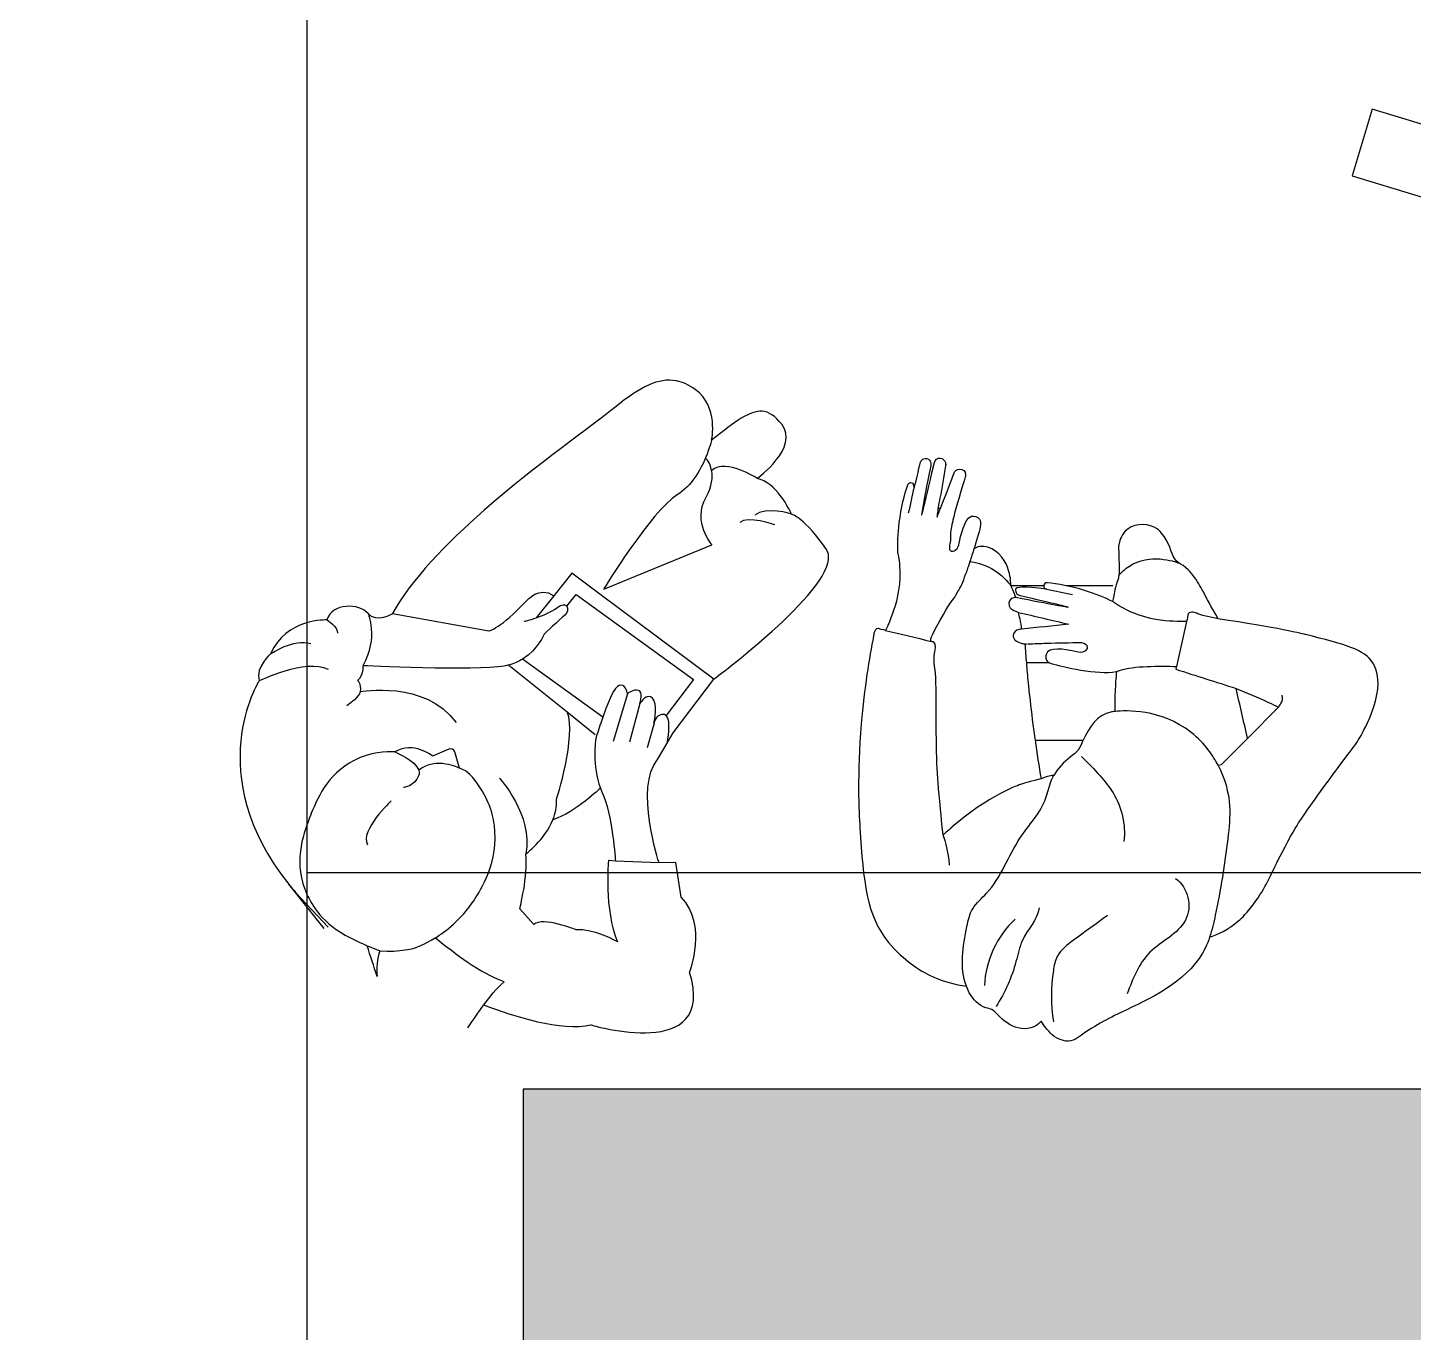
# Model space of a CAD drawing. Header units: millimetres. Extents: x 13722 to 114356, y -17117 to 61088.
# Drawn here: x 69813 to 71606, y 12669 to 14357 of the extents above; entities that cross this region are included whole.
import ezdxf

# ---------------------------------------------------------------- set-up
doc = ezdxf.new("R2010")
doc.units = ezdxf.units.MM
for name, color, linetype in [('01', 3, 'Continuous'), ('02', 250, 'Continuous'), ('03', 8, 'Continuous'), ('Toffu_Outline', 8, 'Continuous')]:
    doc.layers.add(name, color=color, linetype=linetype)

# ---------------------------------------------------------------- blocks, each defined once
blk = doc.blocks.new('RW')
at = {"layer": '02'}
blk.add_lwpolyline([(92606.1, -24564.4), (92632.3, -24478.3), (91876.4, -24248.7), (91850.3, -24334.8)], close=True, dxfattribs=at)

msp = doc.modelspace()

# ---------------------------------------------------------------- hatches: boundary and pattern name
at = {"layer": '01', "lineweight": -2, "true_color": 0x999b37}
h = msp.add_hatch(dxfattribs=at)
h.set_pattern_fill('AR-SAND', color=55, scale=5)
h.set_pattern_definition([(37.5, (-19358.14, 21727.48), (-8.00016, 244.7066), [0, -193.04, 0, -215.9, 0, -206.375]), (7.5, (-19358.14, 21727.48), (224.7616, 358.4126), [0, -104.14, 0, -173.99, 0, -66.675]), (327.5, (-19514.35, 21727.48), (395.4962, 0.7186), [0, -63.5, 0, -228.6, 0, -298.45]), (317.5, (-19514.35, 21727.48), (381.7782, 111.4647), [0, -31.75, 0, -149.86, 0, -171.45])])
h.paths.add_polyline_path([(70453.8, 12983.3), (70453.8, 10764.6), (72599.6, 10043.3), (76293.8, 10043.3), (76293.8, 12983.3)], flags=17)
h.paths.add_polyline_path([(70453.8, 22943.3), (70453.8, 20883.3), (72903.8, 20883.3), (72903.8, 22943.3)], flags=17)
h.paths.add_polyline_path([(79063.8, 14353.3), (79063.8, 12513.3), (81313.8, 12513.3), (81313.8, 14353.3)], flags=17)
h.paths.add_polyline_path([(66994.8, 20603.3, 0.409585), (64324.8, 23223.3), (62204.1, 23223.3), (62204.1, 7963.3), (62204.1, 6963.3), (83214.7, 6963.3), (83214.7, 23223.3), (77183.8, 23223.3), (77183.8, 20603.3), (78783.8, 20603.3), (78783.8, 19033.3), (81593.8, 19033.3), (81593.8, 14633.3), (81593.8, 12233.3), (81593.8, 7963.3), (72553.8, 7963.3), (64324.8, 10463.3), (64324.8, 13163.3), (64324.8, 15543.3), (66994.8, 15543.3)])

# ---------------------------------------------------------------- linework, layer by layer
at = {"layer": '01'}
for points in [[(76573.8, 9763.3), (76573.8, 13263.3), (70173.8, 13263.3), (70173.8, 10563.3), (72553.8, 9763.3)], [(76293.8, 10043.3), (76293.8, 12983.3), (70453.8, 12983.3), (70453.8, 10764.6), (72599.6, 10043.3)]]:
    msp.add_lwpolyline(points, close=True, dxfattribs=at)
at = {"layer": '03'}
msp.add_line((70173.8, 20603.3), (70173.8, 13263.3), dxfattribs=at)
at = {"layer": 'Toffu_Outline'}
for p, q in [((70652.2, 13900.2), (70652.3, 13900.2)), ((70763.2, 13860.9), (70763.2, 13860.9)), ((70972.3, 13735.2), (70971, 13735.2)), ((70994.2, 13735.2), (70991, 13735.2)), ((70516.9, 13651.3), (70493.6, 13622.1)), ((70553.4, 13624.1), (70516.9, 13651.3)), ((71157.1, 13635.2), (71217.4, 13635.2)), ((70493.6, 13622.1), (70470.7, 13593.5)), ((70510.4, 13608.7), (70522.8, 13623.6)), ((70522.8, 13623.6), (70674.7, 13513.7)), ((70700.9, 13514.2), (70553.4, 13624.1)), ((71312.7, 13588.6), (71299.7, 13530.5)), ((70435.6, 13532.4), (70510.9, 13471.8)), ((70557, 13465), (70453.3, 13540.2)), ((71554.2, 13535.2), (71554, 13535.2)), ((70674.7, 13513.7), (70639.3, 13467)), ((70589.2, 13495.3), (70570.3, 13433.5)), ((70605.1, 13482.7), (70591.6, 13432.5)), ((70511, 13471.8), (70547.3, 13442.5)), ((70623.4, 13457.3), (70614.7, 13425.3)), ((70629.8, 13276.4), (70573.4, 13278.6)), ((70196.3, 13191.4), (70150.4, 13248.8))]:
    msp.add_line(p, q, dxfattribs=at)
for points in [[(70652.2, 13900.2), (70629.5, 13904.6), (70605.6, 13892.8), (70572.5, 13865.7)], [(70676.7, 13889.2), (70668.4, 13895), (70660.4, 13898.7), (70652.3, 13900.2)], [(70697.8, 13823.3), (70697.8, 13823.3), (70707.9, 13867.2), (70676.7, 13889.2)], [(70572.5, 13865.7), (70546.3, 13844.2), (70472.2, 13792.9), (70403.6, 13732.8)], [(70763.2, 13860.9), (70747.7, 13861.8), (70729.1, 13848.3), (70697.8, 13823.3)], [(70697.8, 13823.3), (70697.8, 13823.3), (70695.6, 13813.4), (70690.1, 13800.5)], [(70690.1, 13800.5), (70683.4, 13784.6), (70671.8, 13764.2), (70653.4, 13752.8)], [(70698, 13784.1), (70696.1, 13794.9), (70690.1, 13800.5), (70690.1, 13800.5)], [(70756.8, 13774), (70756.8, 13774), (70716.9, 13800.7), (70698.1, 13784.1)], [(70960, 13762.5), (70961.4, 13762.5), (70966.3, 13788.4), (70968.5, 13795.1)], [(70968.5, 13795.1), (70968.6, 13795.5), (70969, 13796.6), (70969.9, 13797.7)], [(70969.9, 13797.7), (70971.4, 13799.2), (70974.1, 13800.4), (70976.8, 13799.6)], [(70976.8, 13799.6), (70979.7, 13798.8), (70981.1, 13796.3), (70981.3, 13795.5)], [(70981.3, 13795.5), (70982.1, 13793.4), (70981.6, 13790.1), (70981.6, 13790.1)], [(70986.3, 13794.4), (70987.4, 13798.1), (70990.6, 13800.5), (70994, 13800.3)], [(70994, 13800.3), (70997.6, 13800), (70999.8, 13796.8), (71000.6, 13794.6)], [(70690.8, 13749.8), (70698.7, 13764.2), (70699.6, 13775.7), (70698, 13784.1)], [(70981.6, 13790.1), (70976.3, 13763.3), (70972.7, 13745), (70971, 13735.2)], [(70972.3, 13735.2), (70974.6, 13744.2), (70978.9, 13761.9), (70986.3, 13794.4)], [(71000.8, 13790.1), (70998.1, 13776.3), (70996.5, 13762.2), (70993.4, 13748.4)], [(70994.2, 13735.2), (71002.7, 13757.1), (71009, 13773.2), (71011.6, 13780)], [(71000.6, 13794.6), (71001.3, 13792.5), (71000.9, 13790.7), (71000.8, 13790.1)], [(71011.6, 13780), (71012.1, 13781.2), (71013.4, 13784.6), (71016.3, 13785.6)], [(71016.3, 13785.6), (71019.6, 13786.9), (71024.5, 13785.2), (71026, 13782.1)], [(71026, 13782.1), (71026.5, 13781), (71026.8, 13779.3), (71026.7, 13777.6)], [(71026.7, 13777.6), (71026.6, 13776.8), (71026.5, 13776.2), (71026.4, 13775.9)], [(70786.9, 13751.8), (70779.3, 13761.6), (70769, 13771.4), (70756.8, 13774)], [(70940.9, 13716.9), (70943.3, 13736.1), (70947.6, 13752.5), (70951.9, 13765.7)], [(70951.9, 13765.7), (70952.7, 13768), (70955.1, 13769.1), (70957.3, 13768.4)], [(70960, 13762.5), (70957.5, 13751.3), (70955, 13740.2), (70952.6, 13729)], [(70957.3, 13768.4), (70958.9, 13767.8), (70959.3, 13765.5), (70959.5, 13764)], [(70959.5, 13764), (70959.7, 13763.1), (70959.7, 13762.5), (70960, 13762.5)], [(71026.4, 13775.9), (71025.6, 13773.2), (71019.5, 13754.1), (71014.3, 13735.2)], [(70653.4, 13752.8), (70620.3, 13732.3), (70558.2, 13630.6), (70558.2, 13630.6)], [(70698.4, 13688), (70698.4, 13688), (70672.7, 13717), (70690.8, 13749.8)], [(70801.4, 13727.8), (70801.4, 13727.8), (70796.1, 13739.9), (70786.9, 13751.8)], [(70993.4, 13748.4), (70992.6, 13745), (70991.7, 13740.6), (70991, 13735.2)], [(70403.6, 13732.8), (70354.7, 13690), (70308.7, 13642.8), (70284.8, 13598.9)], [(70779.7, 13713.8), (70779.7, 13713.8), (70744.4, 13726.5), (70734.3, 13716.7)], [(70801.4, 13727.8), (70801.4, 13727.8), (70768, 13738.6), (70753.9, 13726.4)], [(70846.6, 13682), (70819.8, 13722), (70801.4, 13727.8), (70801.4, 13727.8)], [(70971, 13735.2), (70970, 13729.5), (70969.6, 13726.7), (70969.8, 13726.6)], [(70969.8, 13726.6), (70970, 13726.6), (70970.7, 13728.7), (70972.3, 13735.2)], [(70991, 13735.2), (70990.5, 13731.7), (70990, 13727.9), (70989.8, 13723.7)], [(70989.8, 13723.7), (70991.3, 13727.7), (70992.8, 13731.5), (70994.2, 13735.2)], [(71014.3, 13735.2), (71012, 13726.8), (71009.8, 13718.4), (71008.5, 13711.5)], [(71018.5, 13690.1), (71020.2, 13698.4), (71024.9, 13721.9), (71034.3, 13724.9)], [(71034.3, 13724.9), (71037.9, 13726), (71042.5, 13724.2), (71044.6, 13721.4)], [(70939.1, 13677), (70938.7, 13688.6), (70939.1, 13702.1), (70940.9, 13716.9)], [(71008.5, 13711.5), (71005.5, 13696.7), (71008.7, 13702.5), (71006.4, 13689.6)], [(71046.1, 13713.8), (71045.4, 13708.1), (71041.7, 13695.6), (71037.8, 13683.1)], [(71044.6, 13721.4), (71046.4, 13719.1), (71046.3, 13716), (71046.1, 13713.8)], [(71233.4, 13705.6), (71228.3, 13700.1), (71225.6, 13691.5), (71225.1, 13688.2)], [(71271, 13710.9), (71259.2, 13716.9), (71242.2, 13715.1), (71233.4, 13705.6)], [(71286.6, 13694.4), (71283.2, 13699.9), (71279, 13706.8), (71271, 13710.9)], [(70558.2, 13630.6), (70558.2, 13630.6), (70698.4, 13688), (70698.4, 13688)], [(71006.4, 13689.6), (71005.9, 13686.3), (71005, 13682.1), (71007.1, 13680.5)], [(71013.4, 13680.9), (71017.2, 13683.2), (71018.1, 13688.2), (71018.5, 13690.1)], [(71079.4, 13663.2), (71073.8, 13675.1), (71059, 13688), (71044.9, 13685.7)], [(71225.1, 13688.2), (71225, 13687.4), (71224.9, 13686.6), (71224.9, 13686.6)], [(71303.1, 13664.4), (71293.2, 13671), (71294.5, 13681.2), (71286.6, 13694.4)], [(70700.9, 13514.2), (70700.9, 13514.2), (70853.1, 13626.9), (70849.4, 13673.7)], [(70849.4, 13673.7), (70849.2, 13676.8), (70848.3, 13679.5), (70846.6, 13682)], [(70939.1, 13677), (70941.6, 13663.9), (70941.9, 13653.1), (70941.6, 13645.7)], [(71007.1, 13680.5), (71008.7, 13679.3), (71011.5, 13679.9), (71013.4, 13680.9)], [(71037.8, 13683.1), (71035.9, 13677.3), (71034, 13671.5), (71032.4, 13666.5)], [(71037.8, 13683.1), (71037.7, 13683.1), (71037.6, 13683), (71037.6, 13683)], [(71044.9, 13685.7), (71041.8, 13685.2), (71039.4, 13684), (71037.8, 13683.1)], [(71224.9, 13686.6), (71224.6, 13683.1), (71225, 13681), (71225.1, 13677.7)], [(71225.1, 13677.7), (71225.2, 13676.4), (71225.2, 13676.3), (71225.2, 13672.2)], [(71225.2, 13672.2), (71225.2, 13667.8), (71226.3, 13657.5), (71225.1, 13648.3)], [(71238.8, 13660.6), (71265.3, 13677.6), (71297.2, 13666.5), (71303.1, 13664.4)], [(71032.4, 13666.5), (71029.5, 13657.7), (71027.1, 13651.1), (71026.7, 13650)], [(71032.2, 13666.5), (71032.3, 13666.5), (71032.3, 13666.5), (71032.4, 13666.5)], [(71032.4, 13666.5), (71038.9, 13665.6), (71049.2, 13663.4), (71060.3, 13657.2)], [(71060.3, 13657.2), (71073.5, 13649.8), (71081.6, 13640.2), (71085.7, 13634.6)], [(71085.1, 13640.6), (71085.1, 13640.6), (71084.7, 13651.8), (71079.4, 13663.2)], [(71225.1, 13648.3), (71228.6, 13652.6), (71233.1, 13657), (71238.8, 13660.6)], [(71305.1, 13663.2), (71304.1, 13663.8), (71303.4, 13664.2), (71303.1, 13664.4)], [(71314.9, 13655.7), (71310.3, 13660.1), (71305.1, 13663.2), (71305.1, 13663.2)], [(71330.1, 13635.1), (71326.4, 13641.4), (71320.7, 13650.1), (71314.9, 13655.7)], [(70458.4, 13615.6), (70458.4, 13615.6), (70474.8, 13635.8), (70493.6, 13622.1)], [(70941.6, 13645.7), (70940.8, 13622.6), (70934.4, 13605), (70930, 13593.3)], [(71016.9, 13627.4), (71019.6, 13632.6), (71023.8, 13639.8), (71026.7, 13650)], [(71085.3, 13637), (71085.2, 13638.5), (71085.2, 13639.6), (71085.1, 13640.6)], [(71085.6, 13635.2), (71085.6, 13635.2), (71085.4, 13636.6), (71085.3, 13637)], [(71085.6, 13635.2), (71099.7, 13635.2), (71113.8, 13635.2), (71127.9, 13635.2)], [(71085.8, 13634.6), (71085.7, 13635), (71085.6, 13635.2), (71085.6, 13635.2)], [(71092, 13619.8), (71089.5, 13625.8), (71086.6, 13632.6), (71085.8, 13634.6)], [(71131.9, 13630.4), (71100.3, 13634.8), (71092.4, 13633.1), (71091.5, 13630.4)], [(71127.9, 13635.2), (71127.6, 13632.9), (71129.4, 13630.6), (71131.9, 13630.4)], [(71132.5, 13638.8), (71130.2, 13639), (71128.2, 13637.4), (71127.9, 13635.2)], [(71180.8, 13629), (71162.7, 13634.6), (71146.2, 13637.4), (71132.5, 13638.8)], [(71225.1, 13648.3), (71224.4, 13642.7), (71223.6, 13643.4), (71220.8, 13632.7)], [(71334.3, 13627.7), (71334.3, 13627.7), (71332.7, 13630.8), (71330.1, 13635.1)], [(70409.4, 13576.5), (70409.4, 13576.5), (70425.5, 13579.9), (70458.4, 13615.6)], [(70998.1, 13598), (71006.9, 13614.2), (71011, 13616.4), (71016.9, 13627.4)], [(71083.4, 13615.4), (71081.4, 13611.4), (71083.7, 13606.5), (71086.3, 13604.6)], [(71092, 13619.8), (71088.2, 13619.9), (71084.8, 13618.2), (71083.4, 13615.4)], [(71091.5, 13630.4), (71091.2, 13629.3), (71091.5, 13626.4), (71093.2, 13624.7)], [(71159.6, 13607.2), (71159.4, 13606.7), (71136.9, 13610.8), (71092, 13619.8)], [(71093.2, 13624.7), (71094.8, 13623.2), (71097.9, 13622.3), (71097.9, 13622.3)], [(71097.9, 13622.3), (71139.1, 13612.8), (71159.7, 13607.8), (71159.6, 13607.2)], [(71131.9, 13630.4), (71142.9, 13628.1), (71153.9, 13625.8), (71165, 13623.5)], [(71217.1, 13614.6), (71206.9, 13619.6), (71194.8, 13624.7), (71180.8, 13629)], [(71220.8, 13632.7), (71218.9, 13625.1), (71217.8, 13618.8), (71217.1, 13614.6)], [(71353.8, 13592), (71345, 13607.4), (71338.6, 13619.5), (71334.3, 13627.7)], [(70253.1, 13599.1), (70253.1, 13599.1), (70266.7, 13568.2), (70246.5, 13531.5)], [(70284.8, 13598.9), (70284.8, 13598.9), (70409.4, 13576.5), (70409.4, 13576.5)], [(70470.7, 13593.5), (70479.5, 13596.5), (70490.1, 13600.9), (70497.7, 13606.5)], [(70497.7, 13606.5), (70504.5, 13611.5), (70508.6, 13611.1), (70510.4, 13608.7)], [(70982.3, 13563), (70979.6, 13565.5), (70984.9, 13574.1), (70998.1, 13598)], [(71086.3, 13604.6), (71086.8, 13604.3), (71088.3, 13603.6), (71091.4, 13602.2)], [(71091.4, 13602.2), (71093, 13601.5), (71094.2, 13601), (71095.1, 13600.6)], [(71097.3, 13592.3), (71096.6, 13595.3), (71095.9, 13598), (71095.1, 13600.6)], [(71095.1, 13600.6), (71116.8, 13595.5), (71138.6, 13590.4), (71160.3, 13585.2)], [(71243.9, 13599.8), (71237.1, 13602.6), (71227.7, 13607.1), (71217.1, 13614.6)], [(71217.1, 13614.6), (71217.1, 13614.6), (71217.1, 13614.6), (71217.1, 13614.6)], [(71295.6, 13589), (71283.2, 13589.8), (71264.7, 13591.2), (71243.9, 13599.8)], [(71314.7, 13597.4), (71314.4, 13592.9), (71312.7, 13588.6), (71312.7, 13588.6)], [(71315, 13598.7), (71314.8, 13598.3), (71314.8, 13598), (71314.7, 13597.4)], [(71320.8, 13600.7), (71320.1, 13600.7), (71316.1, 13600.9), (71315, 13598.7)], [(71326.1, 13599.4), (71325.8, 13599.6), (71323.6, 13600.6), (71320.8, 13600.7)], [(71326.2, 13599.4), (71326.2, 13599.4), (71326.2, 13599.4), (71326.1, 13599.4)], [(71353.8, 13592), (71335.8, 13595.9), (71328.4, 13598.1), (71326.2, 13599.4)], [(70200, 13590.8), (70200, 13590.8), (70147.1, 13592.9), (70126.8, 13546.8)], [(70200, 13590.8), (70200, 13590.8), (70214.6, 13582.1), (70213.7, 13573.6)], [(70455.4, 13588.9), (70455.4, 13588.9), (70462.2, 13590.5), (70470.7, 13593.5)], [(70913, 13579.8), (70910.5, 13579.7), (70908.9, 13576), (70908.7, 13575.4)], [(70914.2, 13579.5), (70913.7, 13579.7), (70913.4, 13579.8), (70913, 13579.8)], [(70930, 13593.3), (70927.4, 13586.4), (70925, 13580.9), (70923.2, 13577.3)], [(71099.4, 13578.9), (71099, 13583), (71098.3, 13587.5), (71097.3, 13592.3)], [(71160.3, 13585.2), (71140, 13583.1), (71119.7, 13581), (71099.4, 13578.9)], [(71312.7, 13588.6), (71308.7, 13588.5), (71302.8, 13588.5), (71295.6, 13589)], [(71466.7, 13571.9), (71466.7, 13571.9), (71428.2, 13581.7), (71353.8, 13592)], [(70126.8, 13546.8), (70126.8, 13546.8), (70157.1, 13567.6), (70179.2, 13560.1)], [(70481.1, 13572.3), (70481.1, 13572.3), (70473.3, 13552.8), (70453.3, 13540.2)], [(70907.7, 13569.8), (70902.1, 13541.8), (70895.6, 13503), (70891.7, 13456.2)], [(70908.7, 13575.4), (70907.6, 13572.7), (70907.7, 13570.3), (70907.7, 13569.9)], [(70907.7, 13569.9), (70907.7, 13569.9), (70907.7, 13569.8), (70907.7, 13569.8)], [(70923.2, 13577.3), (70923.2, 13577.3), (70918.6, 13577.8), (70914.2, 13579.5)], [(70923.2, 13577.3), (70942.9, 13572.5), (70962.6, 13567.8), (70982.3, 13563)], [(70985.8, 13562.1), (70984.4, 13563.1), (70983.2, 13562.2), (70982.3, 13563)], [(70986.9, 13549.4), (70987.3, 13551.3), (70989.3, 13559.8), (70985.8, 13562.1)], [(71088.4, 13571.2), (71088, 13568), (71090.3, 13565.5), (71091.1, 13564.7)], [(71096.3, 13578.6), (71091.9, 13577.6), (71088.7, 13574.6), (71088.4, 13571.2)], [(71091.1, 13564.7), (71093.2, 13562.4), (71095.6, 13561.7), (71098.6, 13560.8)], [(71099.4, 13578.9), (71098.4, 13578.8), (71097.3, 13578.7), (71096.3, 13578.6)], [(71131.6, 13560.6), (71146.9, 13561.1), (71162, 13561.5), (71176.7, 13561.5)], [(71176.7, 13561.5), (71181, 13561.2), (71184.1, 13558.5), (71184.3, 13555.7)], [(71554.2, 13535.2), (71543.5, 13552.5), (71517.3, 13559.2), (71466.7, 13571.9)], [(70126.8, 13546.8), (70126.8, 13546.8), (70107.4, 13530.4), (70112, 13511.9)], [(70988.4, 13511.9), (70988.4, 13524.3), (70984.3, 13537.1), (70986.9, 13549.4)], [(71098.6, 13560.8), (71099.9, 13560.4), (71101.7, 13559.9), (71104, 13559.8)], [(71105.9, 13535.2), (71105.2, 13543.4), (71104.5, 13551.7), (71104, 13559.8)], [(71107.6, 13559.7), (71115.6, 13560), (71123.5, 13560.4), (71131.6, 13560.6)], [(71133, 13549.4), (71130.5, 13546.6), (71130, 13541.8), (71131.5, 13538.8)], [(71170.8, 13549.4), (71162.3, 13551.3), (71139.7, 13556.6), (71133, 13549.4)], [(71181.1, 13550.3), (71177.5, 13547.8), (71172.6, 13548.9), (71170.8, 13549.4)], [(71184.3, 13555.7), (71184.6, 13552.7), (71181.5, 13550.5), (71181.1, 13550.3)], [(70112, 13511.9), (70112, 13511.9), (70172.6, 13541.6), (70201.4, 13527.1)], [(70246.5, 13531.5), (70246.5, 13531.5), (70246.9, 13518.2), (70239.6, 13512.4)], [(70429.5, 13531.1), (70391.8, 13524.4), (70246.5, 13531.5), (70246.5, 13531.5)], [(70435.6, 13532.5), (70433.7, 13531.9), (70431.6, 13531.4), (70429.5, 13531.1)], [(70453.3, 13540.2), (70448.3, 13537), (70442.4, 13534.3), (70435.6, 13532.4)], [(70435.6, 13532.4), (70435.6, 13532.4), (70435.6, 13532.5), (70435.6, 13532.5)], [(71108.2, 13509.5), (71107.3, 13518.1), (71106.6, 13526.7), (71105.9, 13535.2)], [(71131.5, 13538.8), (71132.4, 13537), (71134.1, 13535.9), (71135.5, 13535.2)], [(71135.5, 13535.2), (71136.4, 13534.9), (71137.1, 13534.6), (71137.6, 13534.5)], [(71137.6, 13534.5), (71151.9, 13530.3), (71197.6, 13519.1), (71221.8, 13524.1)], [(71227.3, 13525.6), (71242.7, 13531.5), (71279.4, 13531.2), (71299.7, 13530.5)], [(71299.7, 13530.5), (71299.7, 13530.5), (71298.9, 13527), (71298.9, 13527)], [(71298.9, 13527), (71325, 13518.7), (71351, 13510.4), (71377, 13502.1)], [(71538.8, 13441.3), (71547, 13456.6), (71571.4, 13501.7), (71555.4, 13533)], [(71555.4, 13533), (71555.1, 13533.7), (71554.6, 13534.5), (71554.2, 13535.2)], [(70239.6, 13512.4), (70239.6, 13512.4), (70244.6, 13508.5), (70242.8, 13498)], [(70242.8, 13498), (70242.8, 13498), (70327.7, 13513.5), (70367.1, 13457.9)], [(70648, 13444.6), (70648, 13444.6), (70700.9, 13514.2), (70700.9, 13514.2)], [(70991.6, 13373.3), (70988.9, 13405.6), (70988.7, 13441.1), (70988.4, 13511.9)], [(71117.1, 13435.2), (71113.7, 13459.3), (71110.7, 13484), (71108.2, 13509.5)], [(71222, 13524.1), (71221.3, 13515.7), (71220.7, 13506.8), (71220.3, 13497.6)], [(71221.8, 13524.1), (71221.9, 13524.1), (71221.9, 13524.1), (71222, 13524.1)], [(71222, 13524.1), (71223.9, 13524.5), (71225.6, 13525.1), (71227.3, 13525.6)], [(70242.8, 13498), (70242.8, 13498), (70242.7, 13491.5), (70225.6, 13479.7)], [(70580.6, 13506.3), (70575, 13506.7), (70568.5, 13497.9), (70557, 13465)], [(70589.2, 13495.3), (70589.2, 13495.3), (70587.5, 13505.9), (70580.6, 13506.3)], [(70603.2, 13499.6), (70596.5, 13501.6), (70589.2, 13495.3), (70589.2, 13495.3)], [(70605.1, 13482.8), (70605.6, 13484.3), (70609.5, 13497.8), (70603.2, 13499.6)], [(70621.4, 13489.4), (70614.2, 13496.7), (70605.9, 13484.1), (70605.1, 13482.8)], [(71220.3, 13497.6), (71220, 13488.8), (71219.9, 13480.4), (71220, 13472.3)], [(71391.8, 13437.5), (71386.9, 13459), (71381.9, 13480.6), (71377, 13502.1)], [(71377, 13502.1), (71390.7, 13496.6), (71404.7, 13490.6), (71419, 13484.1)], [(71431.8, 13478), (71431.8, 13478), (71438.8, 13485.2), (71436.8, 13493.2)], [(70605.1, 13482.7), (70605.1, 13482.7), (70605.1, 13482.7), (70605.1, 13482.8)], [(70605.1, 13482.8), (70605.1, 13482.8), (70605.1, 13482.8), (70605.1, 13482.8)], [(70623.4, 13457.6), (70624, 13460.2), (70628.5, 13482.3), (70621.4, 13489.4)], [(71220, 13472.3), (71218.4, 13472.1), (71215.3, 13471.6), (71214.9, 13471.5)], [(71220.6, 13472.3), (71220.5, 13472.3), (71220.4, 13472.3), (71220.3, 13472.3)], [(71318.9, 13445), (71279.4, 13476.2), (71233.6, 13473.6), (71220.6, 13472.3)], [(71220.8, 13472.4), (71220.8, 13472.4), (71220.7, 13472.4), (71220.6, 13472.3)], [(71431.8, 13478), (71431.8, 13478), (71391.8, 13437.5), (71391.8, 13437.5)], [(71419, 13484.1), (71423.3, 13482.1), (71427.6, 13480.1), (71431.8, 13478)], [(70497, 13358), (70497, 13358), (70523.4, 13441), (70511, 13471.8)], [(70511, 13471.8), (70511, 13471.8), (70510.9, 13471.8), (70510.9, 13471.8)], [(70557, 13465), (70554.7, 13458.3), (70552.2, 13450.6), (70549.4, 13441.9)], [(70636.9, 13468.2), (70627.1, 13470.1), (70623.9, 13459.4), (70623.4, 13457.6)], [(70623.4, 13457.3), (70623.4, 13457.3), (70623.4, 13457.4), (70623.4, 13457.6)], [(70639.2, 13466.9), (70638.6, 13467.5), (70637.8, 13468), (70636.9, 13468.2)], [(70640.4, 13431.3), (70640.7, 13433), (70646.2, 13460.6), (70639.2, 13466.9)], [(70891.7, 13456.2), (70886.2, 13390.4), (70888.6, 13342.6), (70889.9, 13322.1)], [(71214.9, 13471.5), (71197.1, 13468.5), (71187, 13451.5), (71179, 13435.2)], [(70547.9, 13437), (70547.9, 13437), (70543, 13400.9), (70553.9, 13373.1)], [(70549.4, 13441.9), (70548.9, 13440.3), (70548.4, 13438.7), (70547.9, 13437)], [(70642.1, 13434.2), (70642.1, 13434.2), (70648, 13444.6), (70648, 13444.6)], [(71353.7, 13402.6), (71347.8, 13414.1), (71337.1, 13430.6), (71318.9, 13445)], [(71391.8, 13437.5), (71391.8, 13437.5), (71357.7, 13403.1), (71357.7, 13403.1)], [(71534, 13433.3), (71535.7, 13435.8), (71537.1, 13438.3), (71538.8, 13441.3)], [(70288, 13420), (70276.6, 13420.4), (70256.3, 13419.7), (70235.2, 13408.9)], [(70336.8, 13414.5), (70336.8, 13414.5), (70311.6, 13434.7), (70288, 13420)], [(70288, 13420), (70288, 13420), (70314.7, 13408.7), (70318.8, 13396.1)], [(70357.9, 13423.5), (70357.9, 13423.5), (70336.8, 13414.5), (70336.8, 13414.5)], [(70365.5, 13419.9), (70364.6, 13423.1), (70361, 13424.8), (70357.9, 13423.5)], [(70371.7, 13398.7), (70371.7, 13398.7), (70365.5, 13419.9), (70365.5, 13419.9)], [(70628.1, 13409.9), (70628.1, 13409.9), (70640.4, 13431.3), (70640.4, 13431.3)], [(70640.4, 13431.3), (70640.4, 13431.3), (70642.1, 13434.2), (70642.1, 13434.2)], [(70640.4, 13431.3), (70640.4, 13431.3), (70640.4, 13431.3), (70640.4, 13431.3)], [(71117.1, 13435.2), (71137.7, 13435.2), (71158.4, 13435.2), (71179, 13435.2)], [(71124.9, 13384.9), (71122.2, 13401.3), (71119.6, 13418.1), (71117.1, 13435.2)], [(71172.3, 13422.1), (71169.6, 13418.5), (71165.8, 13415.9), (71162.2, 13413.1)], [(71178.6, 13434.5), (71176.6, 13430.3), (71175.1, 13425.8), (71172.3, 13422.1)], [(71179, 13435.2), (71178.8, 13435), (71178.7, 13434.7), (71178.6, 13434.5)], [(71512.6, 13404.4), (71524.7, 13420.5), (71529.9, 13427.1), (71534, 13433.3)], [(70235.2, 13408.9), (70199.7, 13390.9), (70186.4, 13357.3), (70178.5, 13337.5)], [(70371.7, 13398.7), (70371.7, 13398.7), (70340.7, 13414.4), (70318.8, 13396.1)], [(70629.8, 13276.4), (70629.8, 13276.4), (70597.6, 13375.3), (70628.1, 13409.9)], [(71162.2, 13413.1), (71153.8, 13406.5), (71146.2, 13398.7), (71141, 13389.5)], [(71176.7, 13413.9), (71185.2, 13405.9), (71193.3, 13397.5), (71201, 13388.8)], [(71353.8, 13402.4), (71353.8, 13402.5), (71353.8, 13402.5), (71353.7, 13402.6)], [(71357.7, 13403.1), (71357.7, 13403.1), (71353.8, 13402.4), (71353.8, 13402.4)], [(71353.8, 13402.4), (71362.3, 13386.1), (71367.4, 13368.1), (71368.5, 13349.8)], [(71462.9, 13335.5), (71478.3, 13358.5), (71502.5, 13390.8), (71512.6, 13404.4)], [(70318.7, 13389.7), (70313.1, 13374.7), (70299.1, 13374), (70299.1, 13374)], [(70318.8, 13396.1), (70319.5, 13394), (70319.5, 13391.8), (70318.7, 13389.7)], [(70390.1, 13385), (70390.1, 13385), (70382.5, 13395.6), (70371.7, 13398.7)], [(70416.7, 13325.2), (70414.4, 13343.9), (70406.6, 13363.9), (70390.1, 13385)], [(70423.3, 13386.1), (70423.3, 13386.1), (70467.3, 13337.6), (70457.5, 13288)], [(71124.9, 13384.9), (71113.1, 13382.6), (71103.7, 13379.8), (71097.9, 13377.8)], [(71140.5, 13389.4), (71135.5, 13389.2), (71130.3, 13387.7), (71124.9, 13384.9)], [(71130.8, 13360.4), (71133.3, 13367.6), (71134.7, 13375.3), (71137.5, 13382.4)], [(71137.5, 13382.4), (71138.4, 13384.5), (71139.4, 13386.7), (71140.5, 13388.7)], [(71201, 13388.8), (71207.1, 13381.9), (71212.9, 13374.8), (71217.7, 13367)], [(70553.9, 13373.1), (70553.9, 13373.1), (70521.9, 13341.5), (70492.4, 13332.2)], [(70553.9, 13373.1), (70554.5, 13371.4), (70555.2, 13369.7), (70556, 13368.1)], [(70556, 13368.1), (70569.7, 13339.7), (70573.4, 13278.6), (70573.4, 13278.6)], [(71097.9, 13377.8), (71097.9, 13377.8), (71056.4, 13363.7), (71009.6, 13322.8)], [(71217.7, 13367), (71229.1, 13348.3), (71234.2, 13325.8), (71231.7, 13304.1)], [(70283.1, 13356.6), (70283.1, 13356.6), (70241.9, 13317.9), (70252.3, 13299.7)], [(70492.4, 13332.2), (70495.6, 13340.2), (70497.5, 13348.9), (70497, 13358)], [(71097.1, 13308.2), (71108.6, 13325.5), (71123.9, 13340.8), (71130.8, 13360.4)], [(71368.5, 13349.8), (71369.4, 13335.7), (71368, 13321.6), (71366.3, 13307.6)], [(70178.5, 13337.5), (70171, 13318.4), (70156.4, 13281.8), (70171.2, 13242.3)], [(70457.5, 13288), (70457.5, 13288), (70481.9, 13306), (70492.4, 13332.2)], [(71436.5, 13289.9), (71447, 13310.2), (71456.1, 13325.3), (71459.5, 13330.5)], [(71459.5, 13330.5), (71460.6, 13332.1), (71461.7, 13333.8), (71462.9, 13335.5)], [(70390, 13227.3), (70399.2, 13241.1), (70422.7, 13277.5), (70416.7, 13325.2)], [(70889.9, 13322.1), (70894.7, 13250.6), (70898, 13209), (70927.1, 13173.2)], [(71009.6, 13322.8), (71008.7, 13322.1), (70997.6, 13312.4), (70997.6, 13312.4)], [(70997.6, 13312.4), (70997.6, 13312.4), (71004.8, 13292.5), (71005.5, 13273.2)], [(71054, 13237.1), (71072.9, 13257.5), (71081.7, 13285), (71097.1, 13308.2)], [(71366.3, 13307.6), (71362.3, 13274.4), (71356.9, 13241.3), (71350, 13208.6)], [(70449.5, 13216.7), (70449.5, 13216.7), (70460.5, 13259.6), (70457.5, 13288)], [(70564.4, 13279.2), (70564.4, 13279.2), (70558.4, 13214.6), (70576.2, 13174.2)], [(70573.4, 13278.6), (70573.4, 13278.6), (70564.4, 13279.2), (70564.4, 13279.2)], [(70651.6, 13276.8), (70651.6, 13276.8), (70629.8, 13276.4), (70629.8, 13276.4)], [(70658.5, 13231.9), (70658.5, 13231.9), (70651.6, 13276.8), (70651.6, 13276.8)], [(71402.7, 13227.2), (71417.9, 13248.7), (71422, 13261.8), (71436.5, 13289.9)], [(70171.2, 13242.3), (70172.9, 13237.7), (70182.5, 13213), (70206.1, 13194.4)], [(71298.5, 13256.1), (71315, 13244.4), (71320.7, 13219.9), (71311.3, 13202.1)], [(70159.7, 13237.6), (70159.7, 13237.6), (70201.5, 13193), (70201.5, 13193)], [(70340, 13179.1), (70353.2, 13187.4), (70373.3, 13202.5), (70390, 13227.3)], [(70669.5, 13134.9), (70669.5, 13134.9), (70693.5, 13196.7), (70658.5, 13231.9)], [(71036, 13216.8), (71040.6, 13224.6), (71047.8, 13230.4), (71054, 13237.1)], [(71381.1, 13202), (71383.4, 13204), (71391.3, 13211), (71402.7, 13227.2)], [(70468, 13196.5), (70468, 13196.5), (70449.5, 13216.7), (70449.5, 13216.7)], [(70522.4, 13189.7), (70522.4, 13189.7), (70479, 13207), (70468, 13196.5)], [(71028.5, 13193.9), (71030.1, 13201.8), (71031.9, 13209.9), (71036, 13216.8)], [(71090.9, 13203.5), (71067.2, 13181.4), (71052.6, 13149.8), (71051.1, 13117.5)], [(71122.2, 13218.2), (71119.9, 13202.4), (71107, 13190.4), (71100.3, 13175.9)], [(71210.5, 13208.1), (71195.8, 13197.4), (71181.1, 13186.8), (71166.5, 13176.1)], [(71350, 13208.6), (71348, 13198.9), (71345.8, 13189.3), (71342.7, 13180)], [(70206.1, 13194.4), (70220.6, 13182.9), (70239.4, 13174.7), (70252, 13169.1)], [(70576.2, 13174.2), (70576.2, 13174.2), (70544.9, 13191.4), (70522.4, 13189.7)], [(71027.8, 13116.7), (71018.8, 13140.7), (71023.2, 13168.4), (71028.5, 13193.9)], [(71311.3, 13202.1), (71301.6, 13183.7), (71280.1, 13175.1), (71265.3, 13160.5)], [(71342.7, 13180), (71352.5, 13183.4), (71367, 13189.7), (71381.1, 13202)], [(70264.9, 13129.3), (70260.6, 13142.6), (70256.3, 13155.9), (70252, 13169.1)], [(70252, 13169.1), (70258.7, 13166.2), (70264.3, 13164), (70268.3, 13162.5)], [(70315.1, 13166.6), (70315.1, 13166.6), (70326.4, 13170.9), (70339.9, 13179.1)], [(70429.2, 13122.4), (70395.9, 13134.7), (70367.9, 13157), (70340, 13179.1)], [(70927.1, 13173.2), (70946.3, 13149.7), (70970.5, 13136), (70972.8, 13134.7)], [(71100.3, 13175.9), (71096.3, 13167.3), (71094.5, 13157.9), (71092, 13148.7)], [(71166.5, 13176.1), (71158.4, 13170.2), (71150.1, 13164.1), (71145.5, 13155.2)], [(71342.7, 13180), (71341.1, 13175.4), (71339.4, 13171), (71337.3, 13166.6)], [(71342.6, 13180), (71342.6, 13180), (71342.7, 13180), (71342.7, 13180)], [(70268.4, 13162.5), (70265.2, 13152.4), (70263.6, 13139.8), (70264.9, 13129.3)], [(70268.2, 13162.5), (70268.2, 13162.5), (70268.2, 13162.5), (70268.3, 13162.5)], [(70268.3, 13162.5), (70294.2, 13159.9), (70315.1, 13166.6), (70315.1, 13166.6)], [(70268.3, 13162.5), (70268.3, 13162.5), (70268.3, 13162.5), (70268.4, 13162.5)], [(71145.5, 13155.2), (71142.5, 13149.6), (71141.3, 13143.2), (71140.4, 13137)], [(71337.3, 13166.6), (71317.9, 13126.5), (71274.7, 13104.7), (71234.5, 13085.7)], [(71265.3, 13160.5), (71250.7, 13146), (71243.1, 13126), (71236, 13106.7)], [(70541.5, 13066.6), (70541.5, 13066.6), (70705.7, 13017), (70669.5, 13134.9)], [(70972.8, 13134.7), (70994.6, 13122.7), (71014.8, 13118.4), (71027.8, 13116.7)], [(71092, 13148.7), (71086.6, 13128), (71077.8, 13108.2), (71066.2, 13090.3)], [(71140.4, 13137), (71137.1, 13115), (71137.1, 13092.6), (71140.4, 13070.6)], [(70403, 13092.5), (70410.9, 13103.3), (70419.3, 13113.5), (70429.2, 13122.4)], [(71031.6, 13108.2), (71030.1, 13111), (71028.9, 13113.8), (71027.8, 13116.7)], [(71027.8, 13116.7), (71027.8, 13116.7), (71027.9, 13116.7), (71027.9, 13116.7)], [(71053.1, 13088.7), (71043.6, 13091.5), (71036.3, 13099.5), (71031.6, 13108.2)], [(70382.5, 13062.8), (70389.2, 13072.8), (70395.8, 13082.9), (70403, 13092.5)], [(70403, 13092.5), (70440.7, 13078), (70504.2, 13057.4), (70541.5, 13066.6)], [(71060.7, 13086.3), (71058.3, 13087.5), (71055.6, 13087.9), (71053.1, 13088.7)], [(71067.7, 13080.3), (71065.6, 13082.6), (71063.5, 13085), (71060.7, 13086.3)], [(71094.8, 13062.6), (71084.2, 13065.2), (71075.2, 13072.4), (71067.7, 13080.3)], [(71234.5, 13085.7), (71214.9, 13076.5), (71194.1, 13066.2), (71176.8, 13053.3)], [(71124.5, 13071.4), (71117.9, 13062.6), (71105.4, 13059.9), (71094.8, 13062.6)], [(71141.6, 13051.7), (71134.5, 13056.9), (71129.4, 13064.2), (71124.5, 13071.4)], [(71166.2, 13046.8), (71158, 13043.8), (71148.6, 13046.5), (71141.6, 13051.7)], [(71176.8, 13053.3), (71173.5, 13050.8), (71170.1, 13048.2), (71166.2, 13046.8)]]:
    msp.add_open_spline(points, degree=3, dxfattribs=at)
for points, knots in [([(70756.8, 13774), (70756.8, 13774), (70812.5, 13814.3), (70788.8, 13844), (70780.1, 13854.9), (70772.2, 13860.3), (70763.2, 13860.9)], [8, 8, 8, 8, 9, 9, 9, 10, 10, 10, 10]), ([(70284.8, 13598.9), (70284.8, 13598.9), (70263.9, 13585.6), (70253.1, 13599.1), (70242.2, 13612.6), (70206.2, 13612.9), (70200, 13590.8)], [3, 3, 3, 3, 4, 4, 4, 5, 5, 5, 5]), ([(70510.4, 13608.7), (70512.6, 13605.7), (70511.5, 13599.7), (70508, 13596.8), (70501.5, 13591.6), (70481.1, 13572.3), (70481.1, 13572.3)], [3, 3, 3, 3, 4, 4, 4, 5, 5, 5, 5]), ([(71104, 13559.8), (71104.8, 13559.7), (71105.7, 13559.6), (71106.7, 13559.6), (71106.8, 13559.6), (71106.9, 13559.6), (71107, 13559.6)], [5, 5, 5, 5, 6, 6, 6, 7, 7, 7, 7]), ([(71135.6, 13535.2), (71135.6, 13535.2), (71135.6, 13535.2), (71135.5, 13535.2), (71125.8, 13535.2), (71116, 13535.2), (71106.2, 13535.2)], [0, 0, 0, 0, 1, 1, 1, 2, 2, 2, 2]), ([(70112, 13511.9), (70112, 13511.9), (70036.4, 13391.4), (70150.4, 13248.8), (70153.4, 13245.1), (70156.5, 13241.4), (70159.7, 13237.6)], [7, 7, 7, 7, 8, 8, 8, 9, 9, 9, 9]), ([(71220.6, 13472.3), (71220.5, 13472.3), (71220.4, 13472.3), (71220.3, 13472.3), (71220.2, 13472.3), (71220.1, 13472.3), (71220, 13472.3)], [5, 5, 5, 5, 6, 6, 6, 7, 7, 7, 7]), ([(71141, 13389.5), (71141, 13389.5), (71141, 13389.5), (71140.9, 13389.5), (71140.8, 13389.5), (71140.6, 13389.5), (71140.5, 13389.4)], [6, 6, 6, 6, 7, 7, 7, 8, 8, 8, 8]), ([(70997.6, 13312.4), (70994.8, 13340.4), (70993.3, 13355.6), (70992.5, 13363.8), (70991.7, 13372.1), (70991.6, 13373.3), (70991.6, 13373.3)], [3, 3, 3, 3, 4, 4, 4, 5, 5, 5, 5])]:
    msp.add_open_spline(points, degree=3, knots=knots, dxfattribs=at)

# ---------------------------------------------------------------- block references
at = {"layer": '02'}
msp.add_blockref('RW', (-20323.1, 38500.6), dxfattribs=at)

doc.saveas('drawing.dxf')
